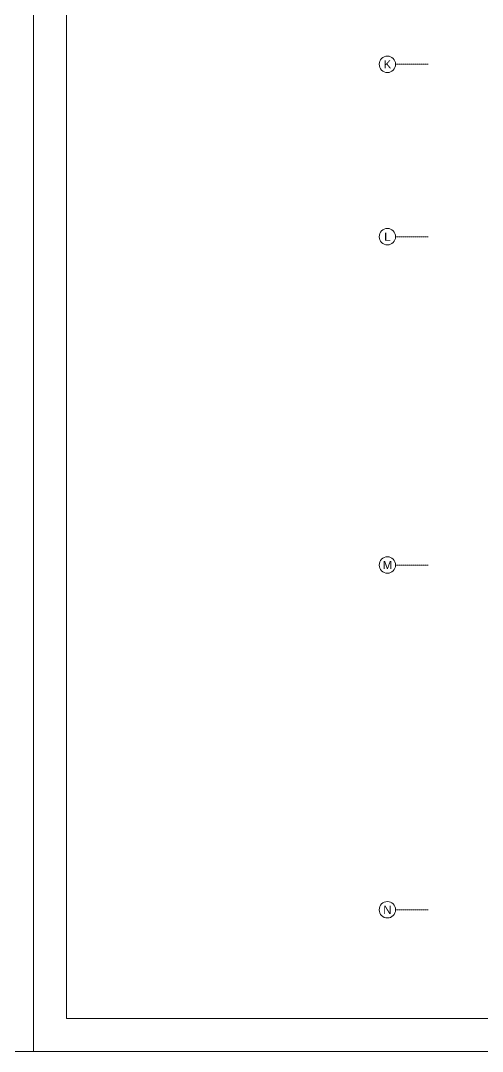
# Model space of a CAD drawing. Extents: x -1457 to 23780, y -2071 to 4205.
# Drawn here: x 17803 to 18929, y 0 to 2511 of the extents above; entities that cross this region are included whole.
import ezdxf
from ezdxf.enums import TextEntityAlignment as Align

# ---------------------------------------------------------------- set-up
doc = ezdxf.new("R2010")
doc.units = 0
doc.header["$MEASUREMENT"] = 0
doc.linetypes.add('HIDDEN', pattern=[0.375, 0.25, -0.125])
doc.layers.get('0').update_dxf_attribs({"color": 9, "lineweight": 9})
doc.layers.add('40A', color=9, linetype='Continuous', lineweight=9)
doc.layers.add('M-TEFRIS2-015', color=129, linetype='Continuous', lineweight=9)
doc.styles.add('Arial', font='arial.ttf', dxfattribs={"height": 2.5})

# ---------------------------------------------------------------- blocks, each defined once
blk = doc.blocks.new('0_aks')
at = {"linetype": 'Continuous'}
blk.add_circle((0, 0), 2, dxfattribs=at)
at = {"style": 'Arial'}
blk.add_attdef('AKS', text='', height=2, dxfattribs=at).set_placement((0, 0), align=Align.MIDDLE_CENTER)

msp = doc.modelspace()

# ---------------------------------------------------------------- linework, layer by layer
at = {"layer": '40A'}
for points in [[(17835, 4205), (11890, 4205), (11890, 0), (17835, 0)], [(23780, 4205), (17835, 4205), (17835, 0), (23780, 0)], [(23240.1, 80), (17915, 80), (17915, 4125), (23240.1, 4125)]]:
    msp.add_lwpolyline(points, close=True, dxfattribs=at)
at = {"layer": 'M-TEFRIS2-015', "linetype": 'HIDDEN', "lineweight": 0}
for points in [[(18717.5, 2405), (18797, 2405)], [(18717.5, 1985), (18797, 1985)], [(18717.5, 1185), (18797, 1185)], [(18717.5, 345), (18797, 345)]]:
    msp.add_lwpolyline(points, dxfattribs=at)

# ---------------------------------------------------------------- block references
at = {"layer": 'M-TEFRIS2-015', "linetype": 'HIDDEN', "lineweight": 0, "xscale": 10, "yscale": 10, "zscale": 10}
for p, values in [((18697.5, 2405), {'AKS': 'K'}), ((18697.5, 1985), {'AKS': 'L'}), ((18697.5, 1185), {'AKS': 'M'}), ((18697.5, 345), {'AKS': 'N'})]:
    msp.add_blockref('0_aks', p, dxfattribs=at).add_auto_attribs(values)

doc.saveas('drawing.dxf')
